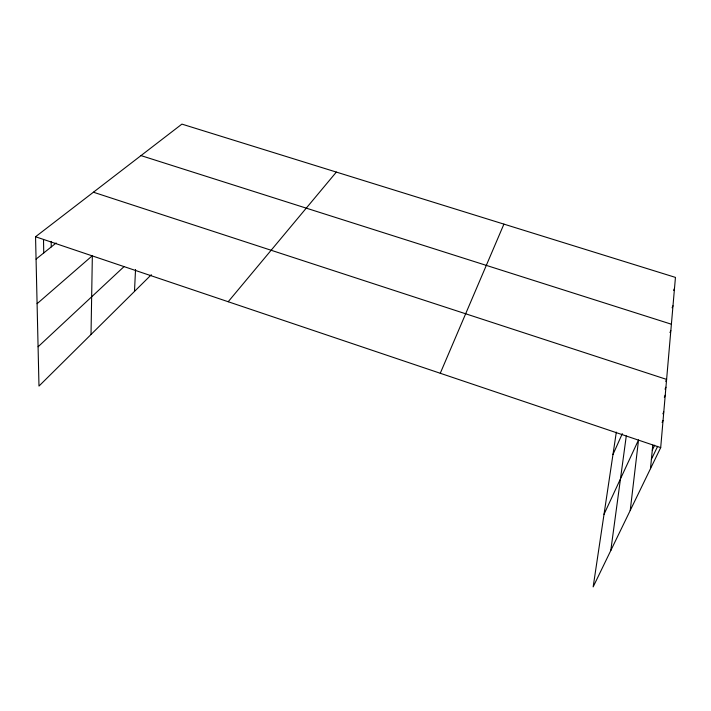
<?xml version="1.0" encoding="UTF-8"?>
<svg xmlns="http://www.w3.org/2000/svg" width="711" height="711" viewBox="0 0 711 711"><rect width="100%" height="100%" fill="white"/><g stroke="black" fill="none" stroke-linecap="round" stroke-linejoin="round"><path stroke-width="1.07" d="M91.017 334.499L92.35 255.702L37.088 303.704M134.486 291.412L135.534 269.522M616.321 432.128L593.161 586.886L660.697 447.619L675.45 277.397L181.909 124.114L35.55 236.754L38.981 386.073L151.336 274.722M650.485 468.673L652.778 445.193M630.23 510.445L638.54 439.922L604.012 514.337M610.785 550.536L626.284 435.905M440.269 373.266L503.921 224.125M673.628 290.399L674.49 288.417M672.099 307.792L672.988 305.783M612.971 454.507L622.321 433.648M669.958 332.561L670.837 330.615M665.709 381.336L666.607 379.407L93.417 192.219M665.025 389.175L665.931 387.237M664.323 397.2L665.229 395.254M662.865 413.838L663.79 411.873M662.101 422.458L663.043 420.477M652.289 450.152L654.671 445.193M651.4 459.297L657.648 446.33M228.195 301.731L336.347 172.08M38.083 346.781L124.132 266.527M36.065 259.115L56.151 242.993M141 155.602L671.388 324.216M35.55 236.754L660.697 447.619M43.513 239.625L43.744 252.947M51.192 241.411L51.254 246.921"/></g></svg>
